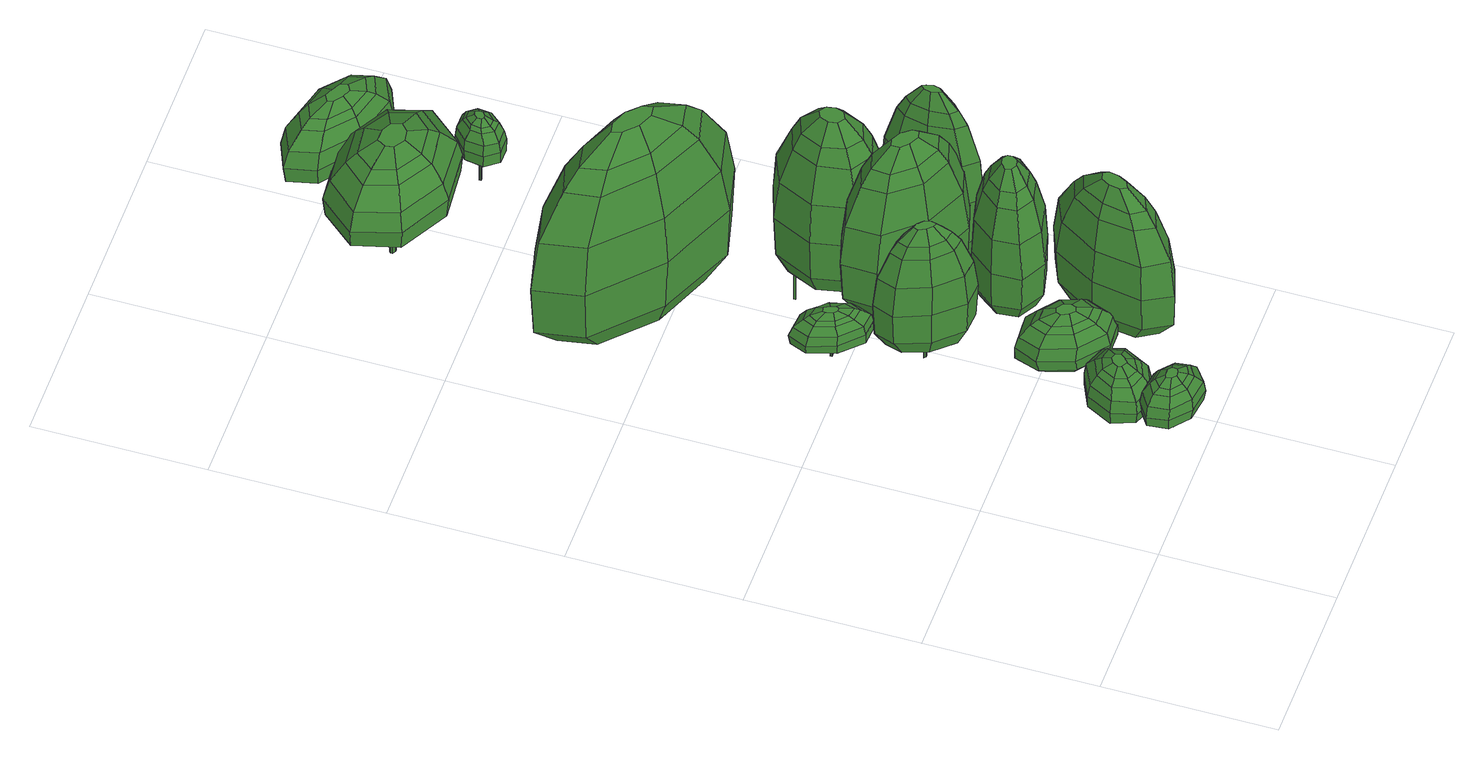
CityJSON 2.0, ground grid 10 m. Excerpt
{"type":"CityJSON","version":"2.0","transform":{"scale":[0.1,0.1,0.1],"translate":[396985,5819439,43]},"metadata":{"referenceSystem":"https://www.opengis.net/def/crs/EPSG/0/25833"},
"CityObjects":{
"tree1":{"type":"SolitaryVegetationObject","attributes":{"h_crown":2.95,"h_trunk":1.25,"X":396992.73,"Y":5819440.78,"Z":44.57,"height":4.19,"crownDiameter":3.56},"geometry":[{"type":"MultiSurface","lod":"2","boundaries":[[[0,1,2,3]],[[4,5,6,7]],[[8,9,10,11]],[[12,13,9,8]],[[14,15,16,17]],[[18,19,20,21]],[[22,23,24,25]],[[21,20,26,27]],[[28,29,18,30]],[[29,31,19,18]],[[3,2,32,5]],[[33,34,35,36]],[[27,26,22,37]],[[38,30,39,40]],[[41,42,1,0]],[[11,10,41,34]],[[43,11,34,33]],[[44,4,7,45]],[[46,47,4,44]],[[48,43,33,49]],[[19,50,48,20]],[[51,52,53,50]],[[54,25,55,15]],[[49,33,36,23]],[[36,35,47,46]],[[25,24,56,55]],[[40,39,57,42]],[[5,32,58,6]],[[13,59,38,9]],[[34,41,0,35]],[[35,0,3,47]],[[55,56,60,61]],[[53,8,11,43]],[[20,48,49,26]],[[47,3,5,4]],[[50,53,43,48]],[[10,40,42,41]],[[39,21,27,57]],[[37,22,25,54]],[[62,54,15,14]],[[56,44,45,60]],[[42,57,63,1]],[[57,27,37,63]],[[45,7,6,58,17,16,61,60],[64,65,66,67]],[[26,49,23,22]],[[63,37,54,62]],[[59,28,30,38]],[[1,63,62,2]],[[12,52,51,31,29,28,59,13]],[[9,38,40,10]],[[52,12,8,53]],[[32,14,17,58]],[[15,55,61,16]],[[23,36,46,24]],[[2,62,14,32]],[[31,51,50,19]],[[24,46,44,56]],[[30,18,21,39]],[[68,69,70,71]],[[67,68,71,64]],[[66,69,68,67]],[[65,70,69,66]],[[64,71,70,65]]]}]},
"tree2":{"type":"SolitaryVegetationObject","attributes":{"h_crown":3.57,"h_trunk":0.26,"X":396993.05,"Y":5819443.87,"Z":44.61,"height":3.83,"crownDiameter":4.12},"geometry":[{"type":"MultiSurface","lod":"2","boundaries":[[[72,73,74,75,76]],[[77,75,74,78]],[[79,76,75,77]],[[80,72,76,79]],[[81,73,72,80]],[[78,74,73,81]],[[82,83,84,85]],[[86,87,88,89]],[[90,86,89,91]],[[85,84,92,93]],[[94,95,86,90]],[[89,88,96,97]],[[91,89,97,98]],[[99,100,101,102]],[[103,99,102,83]],[[98,97,99,103]],[[104,105,106,107]],[[102,101,105,104]],[[83,102,104,84]],[[108,90,91,109]],[[110,82,85,111]],[[109,91,98,112]],[[84,104,107,92]],[[112,98,103,113]],[[114,115,116,117]],[[116,113,82,110]],[[118,94,90,108]],[[117,116,110,119]],[[119,110,111,120]],[[95,121,87,86]],[[111,85,93,122]],[[123,124,125,126]],[[127,119,120,128]],[[129,117,119,127]],[[128,120,130,131]],[[126,125,115,114]],[[121,95,94,118,132,133,134,135]],[[136,114,117,129]],[[120,111,122,130]],[[133,132,124,123]],[[96,137,138,100]],[[115,112,113,116]],[[132,118,108,124]],[[124,108,109,125]],[[88,139,137,96]],[[87,140,139,88]],[[125,109,112,115]],[[121,135,140,87]],[[100,138,141,101]],[[142,126,114,136]],[[143,123,126,142]],[[138,129,127,141]],[[113,103,83,82]],[[141,127,128,144]],[[137,136,129,138]],[[97,96,100,99]],[[105,144,145,106]],[[144,128,131,145]],[[101,141,144,105]],[[139,142,136,137]],[[135,134,143,140]],[[107,106,145,131,130,122,93,92],[79,77,78,81,80]],[[134,133,123,143]],[[140,143,142,139]]]}]},
"tree3":{"type":"SolitaryVegetationObject","attributes":{"h_crown":3.4,"h_trunk":1.04,"X":396994.97,"Y":5819447.45,"Z":44.78,"height":4.44,"crownDiameter":4.81},"geometry":[{"type":"MultiSurface","lod":"2","boundaries":[[[146,147,148,149]],[[150,151,152,153]],[[154,155,156,157]],[[158,159,160,161]],[[162,163,159,158]],[[164,165,163,162]],[[166,167,168,169]],[[170,171,172,173]],[[156,174,175,176]],[[168,177,178,179]],[[176,175,167,166]],[[180,157,181,182]],[[149,148,183,151]],[[160,184,147,146]],[[155,185,174,156]],[[186,161,187,188]],[[187,146,149,189]],[[182,181,190,184]],[[161,160,146,187]],[[165,191,180,163]],[[151,183,192,152]],[[189,149,151,150]],[[159,182,184,160]],[[193,162,158,194]],[[179,178,195,196]],[[197,186,188,177]],[[196,195,198,199]],[[188,187,189,200]],[[175,201,197,167]],[[202,193,194,201]],[[194,158,161,186]],[[201,194,186,197]],[[203,150,153,204]],[[200,189,150,203]],[[174,202,201,175]],[[205,206,193,202]],[[207,179,196,171]],[[178,200,203,195]],[[177,188,200,178]],[[195,203,204,198]],[[157,156,176,181]],[[181,176,166,190]],[[171,196,199,172]],[[184,190,208,147]],[[206,164,162,193]],[[169,168,179,207]],[[208,169,207,209]],[[167,197,177,168]],[[148,209,170,183]],[[209,207,171,170]],[[147,208,209,148]],[[183,170,173,192]],[[185,205,202,174]],[[190,166,169,208]],[[164,206,205,185,155,154,191,165]],[[163,180,182,159]],[[204,153,152,192,173,172,199,198],[210,211,212,213,214]],[[191,154,157,180]],[[210,215,216,211]],[[214,217,215,210]],[[213,218,217,214]],[[218,219,216,215,217]],[[212,219,218,213]],[[211,216,219,212]]]}]},
"tree4":{"type":"SolitaryVegetationObject","attributes":{"h_crown":2.69,"h_trunk":0.96,"X":396991.49,"Y":5819459.47,"Z":45.06,"height":3.65,"crownDiameter":3.64},"geometry":[{"type":"MultiSurface","lod":"2","boundaries":[[[220,221,222,223]],[[224,225,226,227]],[[228,229,230,231]],[[232,233,229,228]],[[234,235,236,237]],[[238,239,240,241]],[[242,243,244,245]],[[241,240,246,247]],[[248,249,238,250]],[[249,251,239,238]],[[223,222,252,225]],[[253,254,255,256]],[[247,246,242,257]],[[258,250,259,260]],[[261,262,221,220]],[[231,230,261,254]],[[263,231,254,253]],[[264,224,227,265]],[[266,267,224,264]],[[268,263,253,269]],[[239,270,268,240]],[[271,272,273,270]],[[274,245,275,235]],[[269,253,256,243]],[[256,255,267,266]],[[245,244,276,275]],[[260,259,277,262]],[[225,252,278,226]],[[233,279,258,229]],[[254,261,220,255]],[[255,220,223,267]],[[275,276,280,281]],[[273,228,231,263]],[[240,268,269,246]],[[267,223,225,224]],[[270,273,263,268]],[[230,260,262,261]],[[259,241,247,277]],[[257,242,245,274]],[[282,274,235,234]],[[276,264,265,280]],[[262,277,283,221]],[[277,247,257,283]],[[265,227,226,278,237,236,281,280],[284,285,286,287,288]],[[246,269,243,242]],[[283,257,274,282]],[[279,248,250,258]],[[221,283,282,222]],[[232,272,271,251,249,248,279,233]],[[229,258,260,230]],[[272,232,228,273]],[[252,234,237,278]],[[235,275,281,236]],[[243,256,266,244]],[[222,282,234,252]],[[251,271,270,239]],[[244,266,264,276]],[[250,238,241,259]],[[289,290,291,292,293]],[[287,289,293,288]],[[286,290,289,287]],[[285,291,290,286]],[[284,292,291,285]],[[288,293,292,284]]]}]},
"tree5":{"type":"SolitaryVegetationObject","attributes":{"h_crown":9.36,"h_trunk":0.98,"X":396993.12,"Y":5819454.75,"Z":44.92,"height":10.34,"crownDiameter":4.4},"geometry":[{"type":"MultiSurface","lod":"2","boundaries":[[[294,295,296,297,298]],[[299,297,296,300]],[[301,298,297,299]],[[302,294,298,301]],[[303,295,294,302]],[[300,296,295,303]],[[304,305,306,307]],[[308,309,310,311]],[[312,308,311,313]],[[307,306,314,315]],[[316,317,308,312]],[[311,310,318,319]],[[313,311,319,320]],[[321,322,323,324]],[[325,321,324,305]],[[320,319,321,325]],[[326,327,328,329]],[[324,323,327,326]],[[305,324,326,306]],[[330,312,313,331]],[[332,304,307,333]],[[331,313,320,334]],[[306,326,329,314]],[[334,320,325,335]],[[336,337,338,339]],[[338,335,304,332]],[[340,316,312,330]],[[339,338,332,341]],[[341,332,333,342]],[[317,343,309,308]],[[333,307,315,344]],[[345,346,347,348]],[[349,341,342,350]],[[351,339,341,349]],[[350,342,352,353]],[[348,347,337,336]],[[343,317,316,340,354,355,356,357]],[[358,336,339,351]],[[342,333,344,352]],[[355,354,346,345]],[[318,359,360,322]],[[337,334,335,338]],[[354,340,330,346]],[[346,330,331,347]],[[310,361,359,318]],[[309,362,361,310]],[[347,331,334,337]],[[343,357,362,309]],[[322,360,363,323]],[[364,348,336,358]],[[365,345,348,364]],[[360,351,349,363]],[[335,325,305,304]],[[363,349,350,366]],[[359,358,351,360]],[[319,318,322,321]],[[327,366,367,328]],[[366,350,353,367]],[[323,363,366,327]],[[361,364,358,359]],[[357,356,365,362]],[[329,328,367,353,352,344,315,314],[301,299,300,303,302]],[[356,355,345,365]],[[362,365,364,361]]]}]},
"tree6":{"type":"SolitaryVegetationObject","attributes":{"h_crown":11.03,"h_trunk":0.72,"X":396998.31,"Y":5819445.82,"Z":44.73,"height":11.75,"crownDiameter":6.05},"geometry":[{"type":"MultiSurface","lod":"2","boundaries":[[[368,369,370,371,372,373,374]],[[375,372,371,376]],[[377,373,372,375]],[[378,374,373,377]],[[376,371,370,379]],[[380,368,374,378]],[[381,369,368,380]],[[379,370,369,381]],[[382,383,384,385]],[[386,387,388,389]],[[390,386,389,391]],[[385,384,392,393]],[[394,395,386,390]],[[389,388,396,397]],[[391,389,397,398]],[[399,400,401,402]],[[403,399,402,383]],[[398,397,399,403]],[[404,405,406,407]],[[402,401,405,404]],[[383,402,404,384]],[[408,390,391,409]],[[410,382,385,411]],[[409,391,398,412]],[[384,404,407,392]],[[412,398,403,413]],[[414,415,416,417]],[[416,413,382,410]],[[418,394,390,408]],[[417,416,410,419]],[[419,410,411,420]],[[395,421,387,386]],[[411,385,393,422]],[[423,424,425,426]],[[427,419,420,428]],[[429,417,419,427]],[[428,420,430,431]],[[426,425,415,414]],[[421,395,394,418,432,433,434,435]],[[436,414,417,429]],[[420,411,422,430]],[[433,432,424,423]],[[396,437,438,400]],[[415,412,413,416]],[[432,418,408,424]],[[424,408,409,425]],[[388,439,437,396]],[[387,440,439,388]],[[425,409,412,415]],[[421,435,440,387]],[[400,438,441,401]],[[442,426,414,436]],[[443,423,426,442]],[[438,429,427,441]],[[413,403,383,382]],[[441,427,428,444]],[[437,436,429,438]],[[397,396,400,399]],[[405,444,445,406]],[[444,428,431,445]],[[401,441,444,405]],[[439,442,436,437]],[[435,434,443,440]],[[407,406,445,431,430,422,393,392],[378,377,375,376,379,381,380]],[[434,433,423,443]],[[440,443,442,439]]]}]},
"tree7":{"type":"SolitaryVegetationObject","attributes":{"h_crown":11.94,"h_trunk":1.72,"X":396995.78,"Y":5819456.74,"Z":45.05,"height":13.66,"crownDiameter":6.55},"geometry":[{"type":"MultiSurface","lod":"2","boundaries":[[[446,447,448,449,450,451,452]],[[453,451,450,454]],[[455,452,451,453]],[[454,450,449,456]],[[457,448,447,458]],[[459,446,452,455]],[[458,447,446,459]],[[456,449,448,457]],[[460,461,462,463]],[[464,465,466,467]],[[468,464,467,469]],[[463,462,470,471]],[[472,473,464,468]],[[467,466,474,475]],[[469,467,475,476]],[[477,478,479,480]],[[481,477,480,461]],[[476,475,477,481]],[[482,483,484,485]],[[480,479,483,482]],[[461,480,482,462]],[[486,468,469,487]],[[488,460,463,489]],[[487,469,476,490]],[[462,482,485,470]],[[490,476,481,491]],[[492,493,494,495]],[[494,491,460,488]],[[496,472,468,486]],[[495,494,488,497]],[[497,488,489,498]],[[473,499,465,464]],[[489,463,471,500]],[[501,502,503,504]],[[505,497,498,506]],[[507,495,497,505]],[[506,498,508,509]],[[504,503,493,492]],[[499,473,472,496,510,511,512,513]],[[514,492,495,507]],[[498,489,500,508]],[[511,510,502,501]],[[474,515,516,478]],[[493,490,491,494]],[[510,496,486,502]],[[502,486,487,503]],[[466,517,515,474]],[[465,518,517,466]],[[503,487,490,493]],[[499,513,518,465]],[[478,516,519,479]],[[520,504,492,514]],[[521,501,504,520]],[[516,507,505,519]],[[491,481,461,460]],[[519,505,506,522]],[[515,514,507,516]],[[475,474,478,477]],[[483,522,523,484]],[[522,506,509,523]],[[479,519,522,483]],[[517,520,514,515]],[[513,512,521,518]],[[485,484,523,509,508,500,471,470],[455,453,454,456,457,458,459]],[[512,511,501,521]],[[518,521,520,517]]]}]},
"tree8":{"type":"SolitaryVegetationObject","attributes":{"h_crown":11.72,"h_trunk":0.18,"X":396997.43,"Y":5819451.45,"Z":44.97,"height":11.9,"crownDiameter":4.74},"geometry":[{"type":"MultiSurface","lod":"2","boundaries":[[[524,525,526,527,528,529]],[[530,528,527,531]],[[532,529,528,530]],[[531,527,526,533]],[[534,525,524,535]],[[535,524,529,532]],[[533,526,525,534]],[[536,537,538,539]],[[540,541,542,543]],[[544,540,543,545]],[[539,538,546,547]],[[548,549,540,544]],[[543,542,550,551]],[[545,543,551,552]],[[553,554,555,556]],[[557,553,556,537]],[[552,551,553,557]],[[558,559,560,561]],[[556,555,559,558]],[[537,556,558,538]],[[562,544,545,563]],[[564,536,539,565]],[[563,545,552,566]],[[538,558,561,546]],[[566,552,557,567]],[[568,569,570,571]],[[570,567,536,564]],[[572,548,544,562]],[[571,570,564,573]],[[573,564,565,574]],[[549,575,541,540]],[[565,539,547,576]],[[577,578,579,580]],[[581,573,574,582]],[[583,571,573,581]],[[582,574,584,585]],[[580,579,569,568]],[[575,549,548,572,586,587,588,589]],[[590,568,571,583]],[[574,565,576,584]],[[587,586,578,577]],[[550,591,592,554]],[[569,566,567,570]],[[586,572,562,578]],[[578,562,563,579]],[[542,593,591,550]],[[541,594,593,542]],[[579,563,566,569]],[[575,589,594,541]],[[554,592,595,555]],[[596,580,568,590]],[[597,577,580,596]],[[592,583,581,595]],[[567,557,537,536]],[[595,581,582,598]],[[591,590,583,592]],[[551,550,554,553]],[[559,598,599,560]],[[598,582,585,599]],[[555,595,598,559]],[[593,596,590,591]],[[589,588,597,594]],[[561,560,599,585,584,576,547,546],[530,531,533,534,535,532]],[[588,587,577,597]],[[594,597,596,593]]]}]},
"tree9":{"type":"SolitaryVegetationObject","attributes":{"h_crown":14.63,"h_trunk":1.68,"X":396991.74,"Y":5819470.71,"Z":43.35,"height":16.31,"crownDiameter":10.01},"geometry":[{"type":"MultiSurface","lod":"2","boundaries":[[[600,601,602,603,604,605,606,607]],[[608,605,604,609]],[[610,606,605,608]],[[611,607,606,610]],[[609,604,603,612]],[[613,602,601,614]],[[615,600,607,611]],[[614,601,600,615]],[[612,603,602,613]],[[616,617,618,619]],[[620,621,622,623]],[[624,620,623,625]],[[619,618,626,627]],[[628,629,620,624]],[[623,622,630,631]],[[625,623,631,632]],[[633,634,635,636]],[[637,633,636,617]],[[632,631,633,637]],[[638,639,640,641]],[[636,635,639,638]],[[617,636,638,618]],[[642,624,625,643]],[[644,616,619,645]],[[643,625,632,646]],[[618,638,641,626]],[[646,632,637,647]],[[648,649,650,651]],[[650,647,616,644]],[[652,628,624,642]],[[651,650,644,653]],[[653,644,645,654]],[[629,655,621,620]],[[645,619,627,656]],[[657,658,659,660]],[[661,653,654,662]],[[663,651,653,661]],[[662,654,664,665]],[[660,659,649,648]],[[655,629,628,652,666,667,668,669]],[[670,648,651,663]],[[654,645,656,664]],[[667,666,658,657]],[[630,671,672,634]],[[649,646,647,650]],[[666,652,642,658]],[[658,642,643,659]],[[622,673,671,630]],[[621,674,673,622]],[[659,643,646,649]],[[655,669,674,621]],[[634,672,675,635]],[[676,660,648,670]],[[677,657,660,676]],[[672,663,661,675]],[[647,637,617,616]],[[675,661,662,678]],[[671,670,663,672]],[[631,630,634,633]],[[639,678,679,640]],[[678,662,665,679]],[[635,675,678,639]],[[673,676,670,671]],[[669,668,677,674]],[[641,640,679,665,664,656,627,626],[611,610,608,609,612,613,614,615]],[[668,667,657,677]],[[674,677,676,673]]]}]},
"tree10":{"type":"SolitaryVegetationObject","attributes":{"h_crown":1.69,"h_trunk":6.34,"X":396996.37,"Y":5819463.16,"Z":43.14,"height":8.03,"crownDiameter":0.92},"geometry":[{"type":"MultiSurface","lod":"2","boundaries":[[[680,681,682,683]],[[684,685,686,687]],[[688,689,690,691]],[[692,693,694,695]],[[696,697,698,699]],[[682,700,701,702]],[[699,698,703,704]],[[704,703,705,706]],[[707,708,709,710]],[[711,688,691,712]],[[713,699,704,714]],[[703,715,716,705]],[[717,718,719,720]],[[721,722,723,724]],[[705,716,689,688]],[[720,719,725]],[[726,683,727,715]],[[702,701,708,707]],[[681,728,700,682]],[[706,705,688,711]],[[691,690,729,693]],[[715,727,730,716]],[[712,691,693,692]],[[693,729,687,694]],[[722,706,711,723]],[[697,680,726,698]],[[709,724,718,717]],[[698,726,715,703]],[[700,731,732,701]],[[689,733,734,690]],[[723,711,712,735]],[[732,714,722,721]],[[724,723,735,718]],[[730,707,710,733]],[[718,735,736,719]],[[727,702,707,730]],[[714,704,706,722]],[[716,730,733,689]],[[685,720,725,686]],[[737,696,699,713]],[[736,692,695,738]],[[731,713,714,732]],[[710,709,717,739]],[[683,682,702,727]],[[701,732,721,708]],[[719,736,738,725]],[[690,734,684,729]],[[735,712,692,736]],[[739,717,720,685]],[[708,721,724,709]],[[734,739,685,684]],[[729,684,687]],[[740,737,713,731]],[[728,740,731,700]],[[733,710,739,734]],[[696,737,740,728,681,680,697]],[[680,683,726]],[[738,695,694,687,686,725]],[[741,742,743,686]]]}]},
"tree11":{"type":"SolitaryVegetationObject","attributes":{"h_crown":14.09,"h_trunk":0.26,"X":396999.05,"Y":5819456.29,"Z":45.05,"height":14.35,"crownDiameter":4.03},"geometry":[{"type":"MultiSurface","lod":"2","boundaries":[[[744,745,746,747,748,749]],[[750,748,747,751]],[[752,749,748,750]],[[751,747,746,753]],[[753,746,745,754]],[[755,744,749,752]],[[754,745,744,755]],[[756,757,758,759]],[[760,761,762,763]],[[764,760,763,765]],[[759,758,766,767]],[[768,769,760,764]],[[763,762,770,771]],[[765,763,771,772]],[[773,774,775,776]],[[777,773,776,757]],[[772,771,773,777]],[[778,779,780,781]],[[776,775,779,778]],[[757,776,778,758]],[[782,764,765,783]],[[784,756,759,785]],[[783,765,772,786]],[[758,778,781,766]],[[786,772,777,787]],[[788,789,790,791]],[[790,787,756,784]],[[792,768,764,782]],[[791,790,784,793]],[[793,784,785,794]],[[769,795,761,760]],[[785,759,767,796]],[[797,798,799,800]],[[801,793,794,802]],[[803,791,793,801]],[[802,794,804,805]],[[800,799,789,788]],[[795,769,768,792,806,807,808,809]],[[810,788,791,803]],[[794,785,796,804]],[[807,806,798,797]],[[770,811,812,774]],[[789,786,787,790]],[[806,792,782,798]],[[798,782,783,799]],[[762,813,811,770]],[[761,814,813,762]],[[799,783,786,789]],[[795,809,814,761]],[[774,812,815,775]],[[816,800,788,810]],[[817,797,800,816]],[[812,803,801,815]],[[787,777,757,756]],[[815,801,802,818]],[[811,810,803,812]],[[771,770,774,773]],[[779,818,819,780]],[[818,802,805,819]],[[775,815,818,779]],[[813,816,810,811]],[[809,808,817,814]],[[781,780,819,805,804,796,767,766],[752,750,751,753,754,755]],[[808,807,797,817]],[[814,817,816,813]]]}]},
"tree12":{"type":"SolitaryVegetationObject","attributes":{"h_crown":13.15,"h_trunk":0.6,"X":396997.65,"Y":5819461.45,"Z":43.24,"height":13.75,"crownDiameter":6.28},"geometry":[{"type":"MultiSurface","lod":"2","boundaries":[[[820,821,822,823,824,825,826,827]],[[828,825,824,829]],[[830,826,825,828]],[[831,827,826,830]],[[829,824,823,832]],[[833,822,821,834]],[[835,820,827,831]],[[834,821,820,835]],[[832,823,822,833]],[[836,837,838,839]],[[840,841,842,843]],[[844,840,843,845]],[[839,838,846,847]],[[848,849,840,844]],[[843,842,850,851]],[[845,843,851,852]],[[853,854,855,856]],[[857,853,856,837]],[[852,851,853,857]],[[858,859,860,861]],[[856,855,859,858]],[[837,856,858,838]],[[862,844,845,863]],[[864,836,839,865]],[[863,845,852,866]],[[838,858,861,846]],[[866,852,857,867]],[[868,869,870,871]],[[870,867,836,864]],[[872,848,844,862]],[[871,870,864,873]],[[873,864,865,874]],[[849,875,841,840]],[[865,839,847,876]],[[877,878,879,880]],[[881,873,874,882]],[[883,871,873,881]],[[882,874,884,885]],[[880,879,869,868]],[[875,849,848,872,886,887,888,889]],[[890,868,871,883]],[[874,865,876,884]],[[887,886,878,877]],[[850,891,892,854]],[[869,866,867,870]],[[886,872,862,878]],[[878,862,863,879]],[[842,893,891,850]],[[841,894,893,842]],[[879,863,866,869]],[[875,889,894,841]],[[854,892,895,855]],[[896,880,868,890]],[[897,877,880,896]],[[892,883,881,895]],[[867,857,837,836]],[[895,881,882,898]],[[891,890,883,892]],[[851,850,854,853]],[[859,898,899,860]],[[898,882,885,899]],[[855,895,898,859]],[[893,896,890,891]],[[889,888,897,894]],[[861,860,899,885,884,876,847,846],[831,830,828,829,832,833,834,835]],[[888,887,877,897]],[[894,897,896,893]]]}]},
"tree13":{"type":"SolitaryVegetationObject","attributes":{"h_crown":5.68,"h_trunk":3.56,"X":396992.69,"Y":5819484.43,"Z":43.47,"height":9.24,"crownDiameter":7.98},"geometry":[{"type":"MultiSurface","lod":"2","boundaries":[[[900,901,902,903]],[[901,904,905,902]],[[906,907,908,909]],[[910,911,906,912]],[[913,914,904,901]],[[915,916,917,918]],[[919,918,910,920]],[[916,921,922,917]],[[923,924,916,915]],[[925,913,901,900]],[[914,909,926,904]],[[927,919,920,928]],[[929,930,931,932]],[[908,933,929,934]],[[935,936,937,938]],[[936,939,940,937]],[[938,937,941,942]],[[943,944,939,936]],[[945,946,947,948]],[[911,949,907,906]],[[949,938,942,907]],[[950,951,943,952]],[[907,942,933,908]],[[933,953,930,929]],[[912,906,909,914]],[[904,926,954,905]],[[944,948,927,939]],[[955,945,948,944]],[[942,941,953,933]],[[934,929,932,956]],[[922,935,938,949]],[[957,900,903,958]],[[948,947,919,927]],[[959,950,952,921]],[[960,912,914,913]],[[921,952,935,922]],[[928,920,960,961]],[[940,928,961,962]],[[941,962,963,953]],[[953,963,957,930]],[[930,957,958,931]],[[961,960,913,925]],[[937,940,962,941]],[[946,923,915,947]],[[924,959,921,916]],[[951,955,944,943]],[[963,925,900,957]],[[954,956,932,931,958,903,902,905],[964,965,966,967,968,969,970,971]],[[952,943,936,935]],[[959,924,923,946,945,955,951,950]],[[962,961,925,963]],[[920,910,912,960]],[[971,972,973,964]],[[970,974,972,971]],[[967,975,976,968]],[[966,977,975,967]],[[972,974,978,976,975,977,979,973]],[[964,973,979,965]],[[969,978,974,970]],[[965,979,977,966]],[[968,976,978,969]],[[939,927,928,940]],[[917,922,949,911]],[[909,908,934,926]],[[947,915,918,919]],[[918,917,911,910]],[[926,934,956,954]]]}]},
"tree14":{"type":"SolitaryVegetationObject","attributes":{"h_crown":4.93,"h_trunk":4.4,"X":396994.54,"Y":5819488.16,"Z":43.47,"height":9.33,"crownDiameter":6.05},"geometry":[{"type":"MultiSurface","lod":"2","boundaries":[[[980,981,982,983]],[[984,985,986,987]],[[987,986,988,989]],[[983,982,985,984]],[[990,991,981,980]],[[992,993,991,990]],[[989,988,993,992]],[[991,993,988,986,985,982,981]],[[994,995,996,997]],[[998,999,1000,1001]],[[1002,1003,1004,1005]],[[1006,1007,1008,1009]],[[1009,1008,1010,1011]],[[1012,1013,1002,1014]],[[1015,1006,1009,995]],[[995,1009,1011,996]],[[1016,1017,1018,1019]],[[1020,1021,1022,1023]],[[1023,1022,1024,1025]],[[1026,1005,1027,1028]],[[1014,1002,1005,1026]],[[1029,1030,1031,1032]],[[1011,1010,1013,1012]],[[1004,1033,1034,1035]],[[1013,1036,1003,1002]],[[996,1011,1012,1037]],[[1010,1038,1036,1013]],[[1039,998,1001,1038]],[[1005,1004,1035,1027]],[[1040,1029,1032,1041]],[[1008,1039,1038,1010]],[[1042,997,1043,1044]],[[1045,1016,1019,1007]],[[1046,1047,1048,1049]],[[1036,1050,1051,1003]],[[1007,1019,1039,1008]],[[1003,1051,1033,1004]],[[1052,994,997,1042]],[[1038,1001,1050,1036]],[[1043,1037,1021,1020]],[[1032,1031,994,1052]],[[1018,1041,999,998]],[[1050,1053,1054,1051]],[[1000,1042,1044,1053]],[[1028,1027,1035,1034,1049,1048,1025,1024],[980,983,984,987,989,992,990]],[[1045,1055,1056,1030,1029,1040,1017,1016]],[[1054,1057,1047,1046]],[[1030,1056,1015,1031]],[[1033,1046,1049,1034]],[[1019,1018,998,1039]],[[1017,1040,1041,1018]],[[1047,1023,1025,1048]],[[1001,1000,1053,1050]],[[1055,1045,1007,1006]],[[1044,1043,1020,1057]],[[999,1052,1042,1000]],[[1053,1044,1057,1054]],[[997,996,1037,1043]],[[1051,1054,1046,1033]],[[1057,1020,1023,1047]],[[1037,1012,1014,1021]],[[1021,1014,1026,1022]],[[1031,1015,995,994]],[[1041,1032,1052,999]],[[1056,1055,1006,1015]],[[1022,1026,1028,1024]]]}]},
"tree15":{"type":"SolitaryVegetationObject","attributes":{"h_crown":2.92,"h_trunk":2.2,"X":396998.86,"Y":5819481.57,"Z":43.68,"height":5.12,"crownDiameter":2.79},"geometry":[{"type":"MultiSurface","lod":"2","boundaries":[[[1058,1059,1060,1061]],[[1059,1062,1063,1060]],[[1064,1065,1066,1067]],[[1068,1069,1064,1070]],[[1071,1072,1062,1059]],[[1073,1074,1075,1076]],[[1077,1076,1068,1078]],[[1074,1079,1080,1075]],[[1081,1082,1074,1073]],[[1083,1071,1059,1058]],[[1072,1067,1084,1062]],[[1085,1077,1078,1086]],[[1087,1088,1089,1090]],[[1066,1091,1087,1092]],[[1093,1094,1095,1096]],[[1094,1097,1098,1095]],[[1096,1095,1099,1100]],[[1101,1102,1097,1094]],[[1103,1104,1105,1106]],[[1069,1107,1065,1064]],[[1107,1096,1100,1065]],[[1108,1109,1101,1110]],[[1065,1100,1091,1066]],[[1091,1111,1088,1087]],[[1070,1064,1067,1072]],[[1062,1084,1112,1063]],[[1102,1106,1085,1097]],[[1113,1103,1106,1102]],[[1100,1099,1111,1091]],[[1092,1087,1090,1114]],[[1080,1093,1096,1107]],[[1115,1058,1061,1116]],[[1106,1105,1077,1085]],[[1117,1108,1110,1079]],[[1118,1070,1072,1071]],[[1079,1110,1093,1080]],[[1086,1078,1118,1119]],[[1098,1086,1119,1120]],[[1099,1120,1121,1111]],[[1111,1121,1115,1088]],[[1088,1115,1116,1089]],[[1119,1118,1071,1083]],[[1095,1098,1120,1099]],[[1104,1081,1073,1105]],[[1082,1117,1079,1074]],[[1109,1113,1102,1101]],[[1121,1083,1058,1115]],[[1112,1114,1090,1089,1116,1061,1060,1063],[1122,1123,1124,1125]],[[1110,1101,1094,1093]],[[1117,1082,1081,1104,1103,1113,1109,1108]],[[1120,1119,1083,1121]],[[1078,1068,1070,1118]],[[1125,1126,1127,1122]],[[1123,1128,1129,1124]],[[1126,1129,1128,1127]],[[1124,1129,1126,1125]],[[1122,1127,1128,1123]],[[1097,1085,1086,1098]],[[1075,1080,1107,1069]],[[1067,1066,1092,1084]],[[1105,1073,1076,1077]],[[1076,1075,1069,1068]],[[1084,1092,1114,1112]]]}]}
},
"vertices":[
[60,14,40],[58,26,40],[59,26,33],[60,14,33],[73,8,30],[64,15,30],[73,17,28],[76,15,28],[74,11,55],[68,16,55],[65,15,53],[73,8,53],[76,15,58],[74,17,58],[71,29,30],[82,28,30],[79,21,28],[75,21,28],[80,25,55],[86,20,55],[89,20,53],[81,27,53],[95,21,40],[96,9,40],[96,10,33],[94,21,33],[93,21,47],[83,30,47],[75,21,58],[79,21,58],[73,26,55],[81,19,58],[63,24,30],[86,3,47],[72,5,47],[71,4,40],[86,2,40],[83,31,40],[68,22,55],[71,28,53],[64,24,53],[61,14,47],[60,26,47],[83,7,53],[84,6,30],[79,14,28],[86,3,33],[71,5,33],[90,12,53],[95,10,47],[87,13,55],[81,16,58],[79,15,58],[82,10,55],[83,31,33],[90,21,30],[91,12,30],[69,32,47],[73,20,28],[73,20,58],[82,16,28],[81,19,28],[69,33,33],[68,33,40],[77,18,28],[77,17,28],[78,17,28],[78,18,28],[78,18,16],[78,17,16],[77,17,16],[77,18,16],
[81,48,16],[80,48,16],[80,49,16],[81,50,16],[81,49,16],[81,50,20],[80,49,20],[81,49,20],[81,48,20],[80,48,20],[78,29,26],[65,34,26],[68,37,22],[79,33,22],[70,48,51],[74,56,51],[72,58,48],[66,48,48],[72,41,51],[69,38,48],[77,45,20],[80,44,20],[77,46,54],[76,48,54],[69,61,42],[62,47,42],[65,34,42],[60,47,34],[68,62,34],[68,62,26],[60,47,26],[64,33,34],[65,48,22],[71,59,22],[78,52,20],[76,48,20],[79,38,51],[79,35,48],[93,36,26],[90,39,22],[78,30,42],[78,28,34],[99,50,42],[92,36,42],[93,35,34],[101,50,34],[80,44,54],[101,50,26],[96,50,22],[78,51,54],[83,46,20],[91,49,51],[87,42,51],[89,39,48],[95,50,48],[96,64,26],[93,60,22],[97,64,34],[85,49,20],[84,52,20],[83,46,54],[85,49,54],[84,52,54],[81,53,54],[96,63,42],[83,68,42],[83,69,34],[82,63,48],[82,59,51],[83,69,26],[92,59,48],[89,57,51],[82,64,22],[81,53,20],
[77,94,41],[83,108,41],[83,108,33],[78,93,33],[88,76,28],[83,91,28],[94,87,27],[96,82,27],[99,90,62],[103,87,62],[108,90,59],[99,97,59],[89,77,56],[84,91,56],[79,93,49],[86,74,49],[92,79,59],[88,89,59],[97,82,62],[95,86,62],[114,95,49],[121,76,49],[123,75,41],[115,95,41],[99,103,28],[111,93,28],[103,87,27],[99,90,27],[112,80,59],[115,78,56],[110,92,56],[117,61,41],[116,61,33],[122,76,33],[91,97,59],[99,101,56],[88,101,56],[87,102,28],[84,106,49],[104,83,62],[101,62,49],[84,74,41],[101,60,41],[85,74,33],[99,107,49],[96,89,62],[96,90,27],[100,72,59],[100,68,56],[112,67,28],[117,78,28],[115,63,49],[104,79,27],[105,82,27],[101,61,33],[111,68,56],[108,72,59],[101,66,28],[100,79,27],[103,80,62],[100,79,62],[115,95,33],[99,109,41],[99,108,33],[99,85,27],[99,84,27],[100,84,27],[101,84,27],[100,85,27],[99,85,18],[99,84,18],[100,85,18],[101,84,18],[100,84,18],
[48,214,42],[53,225,42],[53,224,36],[49,214,36],[57,200,33],[53,212,33],[61,207,32],[62,203,32],[59,201,55],[56,210,55],[54,211,53],[57,200,53],[63,203,57],[62,207,57],[64,219,33],[73,210,33],[67,206,32],[65,209,32],[71,208,55],[73,200,55],[76,198,53],[72,209,53],[81,195,42],[77,185,42],[77,185,36],[81,196,36],[80,196,48],[75,211,48],[65,209,57],[67,206,57],[65,214,55],[68,203,57],[56,219,33],[66,187,48],[55,198,48],[54,198,42],[66,186,42],[76,212,42],[59,215,55],[64,218,53],[57,218,53],[50,213,48],[54,223,48],[65,192,53],[65,191,33],[65,200,32],[66,186,36],[54,198,36],[73,191,53],[76,186,48],[71,194,55],[67,201,57],[65,201,57],[65,195,55],[76,211,36],[77,198,33],[74,190,33],[64,222,48],[62,209,32],[62,209,57],[68,200,32],[69,203,32],[64,223,36],[64,224,42],[64,205,32],[64,204,32],[65,204,32],[66,204,32],[65,205,32],[66,204,21],[65,204,21],[64,204,21],[64,205,21],[65,205,21],
[82,158,19],[82,157,19],[81,157,19],[80,158,19],[81,158,19],[80,158,30],[81,157,30],[81,158,30],[82,158,30],[82,157,30],[100,146,45],[96,134,45],[93,139,34],[96,149,34],[82,146,114],[75,153,114],[73,152,106],[83,142,106],[89,145,114],[92,141,106],[85,152,30],[86,155,30],[84,152,123],[82,153,123],[70,150,88],[83,136,88],[95,135,88],[83,134,67],[69,150,67],[69,150,45],[83,135,45],[97,133,67],[83,140,34],[72,152,34],[78,156,30],[82,152,30],[91,151,114],[95,149,106],[94,165,45],[91,163,34],[99,147,88],[101,146,67],[79,179,88],[93,165,88],[94,165,67],[79,181,67],[85,155,123],[79,180,45],[80,175,34],[79,156,123],[84,159,30],[80,169,114],[88,162,114],[90,163,106],[80,173,106],[66,181,45],[70,176,34],[66,182,67],[81,163,30],[78,163,30],[84,159,123],[81,162,123],[78,163,123],[77,160,123],[67,180,88],[63,168,88],[61,169,67],[68,166,106],[71,164,114],[62,169,45],[71,174,106],[73,170,114],[67,166,34],[77,160,30],
[134,68,17],[133,67,17],[132,67,17],[132,68,17],[133,69,17],[134,70,17],[134,69,17],[133,69,29],[132,68,29],[134,70,29],[134,69,29],[132,67,29],[134,68,29],[133,67,29],[136,37,47],[120,31,47],[123,40,34],[136,45,34],[121,56,125],[124,72,125],[120,73,116],[118,53,116],[126,48,125],[124,42,116],[130,59,29],[134,61,29],[130,60,135],[128,64,135],[116,74,95],[112,47,95],[121,33,95],[110,46,71],[115,75,71],[115,75,47],[111,46,47],[119,30,71],[116,51,34],[119,73,34],[129,70,29],[128,63,29],[135,52,125],[135,46,116],[151,62,47],[147,63,34],[136,39,95],[137,36,71],[154,89,95],[150,62,95],[152,62,71],[156,91,71],[134,62,135],[155,90,47],[150,85,34],[129,70,135],[137,67,29],[145,80,125],[143,65,125],[146,64,116],[149,84,116],[146,106,47],[143,97,34],[147,107,71],[138,73,29],[136,77,29],[137,67,135],[138,73,135],[136,76,135],[132,75,135],[146,104,95],[130,97,95],[130,100,71],[131,90,116],[131,85,125],[130,99,47],[142,94,116],[140,88,125],[131,92,34],[132,76,29],
[108,178,20],[109,177,20],[109,176,20],[108,176,20],[107,177,20],[106,178,20],[107,179,20],[106,178,34],[107,177,34],[107,179,34],[108,176,34],[109,176,34],[109,177,34],[108,178,34],[140,173,55],[140,153,55],[132,159,40],[133,174,40],[115,161,146],[100,168,146],[98,164,136],[117,156,136],[125,164,146],[130,160,136],[115,172,34],[116,176,34],[115,172,157],[111,171,157],[95,160,111],[120,149,111],[138,154,111],[121,146,83],[93,158,83],[94,159,55],[121,147,55],[141,152,83],[118,154,40],[97,163,40],[104,173,34],[111,170,34],[125,175,146],[131,174,136],[122,196,55],[118,191,40],[139,173,111],[141,173,83],[96,206,111],[121,195,111],[122,196,83],[95,209,83],[115,176,157],[95,208,55],[98,201,40],[105,174,157],[111,182,34],[101,194,146],[115,187,146],[118,190,136],[99,199,136],[76,202,55],[83,196,40],[75,203,83],[105,185,34],[100,183,34],[111,181,157],[105,184,157],[101,183,157],[101,178,157],[77,201,111],[77,181,111],[74,182,83],[85,180,136],[90,180,146],[75,182,55],[85,195,136],[91,191,146],[83,181,40],[100,178,34],
[124,124,20],[123,124,20],[123,125,20],[124,125,20],[125,125,20],[125,124,20],[125,125,32],[124,125,32],[125,124,32],[123,125,32],[123,124,32],[124,124,32],[117,103,49],[103,111,49],[108,114,37],[119,108,37],[112,126,129],[118,134,129],[117,137,120],[108,126,120],[113,117,129],[109,115,120],[119,121,32],[123,119,32],[120,122,139],[119,125,139],[114,141,99],[103,127,99],[104,112,99],[101,127,74],[113,142,74],[113,142,49],[101,127,49],[102,110,74],[107,126,37],[116,138,37],[122,129,32],[119,125,32],[120,113,129],[119,109,120],[135,107,49],[133,111,37],[117,104,99],[117,102,74],[146,122,99],[135,108,99],[136,107,74],[148,122,74],[123,120,139],[147,122,49],[142,123,37],[122,128,139],[127,120,32],[137,123,129],[130,115,129],[132,112,120],[140,123,120],[146,138,49],[141,135,37],[146,139,74],[130,124,32],[129,128,32],[127,121,139],[129,124,139],[129,127,139],[126,129,139],[145,137,99],[131,145,99],[132,147,74],[129,140,120],[128,136,129],[132,146,49],[139,134,120],[136,132,129],[130,141,37],[126,130,32],
[68,318,4],[70,317,4],[70,316,4],[69,315,4],[67,316,4],[65,317,4],[65,319,4],[66,319,4],[65,317,20],[67,316,20],[65,319,20],[66,319,20],[69,315,20],[70,316,20],[70,317,20],[68,318,20],[119,308,44],[124,280,44],[111,289,27],[107,310,27],[83,294,153],[59,304,153],[56,300,141],[87,286,141],[98,297,153],[107,291,141],[81,308,20],[80,315,20],[79,309,167],[73,308,167],[52,294,112],[94,276,112],[121,282,112],[97,272,79],[51,292,79],[51,293,44],[96,273,44],[126,279,79],[89,284,27],[55,298,27],[64,311,20],[74,307,20],[95,312,153],[104,311,141],[84,342,44],[80,336,27],[116,309,112],[120,308,79],[40,358,112],[83,340,112],[84,342,79],[38,362,79],[78,315,167],[39,361,44],[46,350,27],[64,312,167],[71,323,20],[52,340,153],[76,330,153],[79,334,141],[47,348,141],[11,354,44],[24,345,27],[9,355,79],[61,328,20],[54,326,20],[71,322,167],[61,326,167],[55,325,167],[57,319,167],[14,352,112],[19,326,112],[14,326,79],[31,323,141],[40,322,153],[16,326,44],[28,343,141],[37,337,153],[28,324,27],[55,319,20],
[114,243,82],[114,242,82],[115,242,80],[115,244,80],[115,245,66],[115,241,66],[114,242,65],[114,243,65],[113,247,72],[114,249,72],[114,248,68],[113,246,68],[112,242,66],[113,245,66],[113,243,65],[113,242,65],[113,242,82],[113,243,82],[113,244,80],[113,242,80],[114,239,80],[114,238,79],[115,241,79],[113,245,79],[112,242,79],[113,246,76],[112,242,76],[116,241,76],[115,237,76],[115,237,72],[116,241,72],[112,242,72],[112,242,68],[113,239,80],[112,238,79],[114,246,79],[114,248,76],[115,237,68],[113,235,68],[113,236,66],[115,238,66],[113,235,76],[112,237,76],[112,237,72],[113,235,72],[114,240,65],[114,245,80],[115,245,79],[114,241,82],[114,247,66],[115,246,76],[113,238,80],[113,237,79],[116,246,72],[116,246,68],[112,237,68],[112,238,66],[113,241,82],[113,240,65],[116,241,68],[114,240,82],[114,241,65],[114,241,1],[114,242,1],
[141,173,20],[141,172,20],[140,172,20],[140,173,20],[140,174,20],[141,174,20],[140,174,35],[140,173,35],[141,174,35],[140,172,35],[141,172,35],[141,173,35],[148,153,56],[140,145,56],[140,151,41],[146,158,41],[136,162,152],[135,173,152],[133,173,142],[135,159,142],[140,158,152],[140,153,142],[140,166,35],[142,168,35],[140,167,164],[139,169,164],[130,173,116],[133,154,116],[140,146,116],[132,153,87],[129,173,87],[130,173,56],[132,153,56],[140,144,87],[134,158,41],[132,173,41],[138,173,35],[139,168,35],[144,162,152],[145,159,142],[151,173,56],[149,173,41],[147,154,116],[148,152,87],[148,191,116],[151,173,116],[152,173,87],[149,193,87],[142,169,164],[149,193,56],[147,188,41],[138,173,164],[143,173,35],[145,183,152],[146,173,152],[148,173,142],[146,187,142],[141,201,56],[141,194,41],[141,202,87],[142,178,35],[141,180,35],[143,173,164],[142,177,164],[141,179,164],[139,177,164],[141,200,116],[134,192,116],[133,194,87],[136,187,142],[137,184,152],[133,193,56],[141,193,142],[141,188,152],[135,188,41],[139,178,35],
[128,224,2],[127,223,2],[126,223,2],[126,224,2],[125,225,2],[126,226,2],[127,226,2],[127,225,2],[126,226,16],[125,225,16],[127,226,16],[127,225,16],[126,224,16],[126,223,16],[127,223,16],[128,224,16],[142,198,37],[122,191,37],[123,199,22],[139,204,22],[115,213,129],[112,226,129],[108,227,118],[111,209,118],[124,206,129],[124,201,118],[126,216,16],[130,218,16],[126,217,140],[122,220,140],[101,228,94],[106,204,94],[123,192,94],[104,202,66],[99,228,66],[100,228,37],[105,203,37],[122,190,66],[110,208,22],[106,227,22],[120,225,16],[121,219,16],[135,210,129],[138,206,118],[153,221,37],[147,222,22],[142,200,94],[143,197,66],[147,245,94],[152,221,94],[154,221,66],[149,247,66],[130,219,140],[148,246,37],[143,241,22],[121,225,140],[133,224,16],[138,236,129],[141,223,129],[145,222,118],[142,240,118],[131,258,37],[130,250,22],[131,259,66],[132,230,16],[127,233,16],[132,224,140],[131,229,140],[127,232,140],[123,230,140],[130,257,94],[111,249,94],[110,252,66],[115,243,118],[118,239,129],[111,251,37],[129,248,118],[129,243,129],[114,245,22],[123,231,16],
[72,430,44],[50,442,44],[68,450,42],[75,447,42],[44,461,44],[67,457,42],[50,485,64],[84,488,64],[84,487,51],[51,484,51],[36,463,76],[53,482,76],[32,464,64],[41,438,51],[34,464,51],[54,459,92],[63,470,92],[59,475,87],[46,461,87],[52,443,87],[43,439,76],[81,472,92],[82,477,87],[68,456,97],[71,461,97],[70,422,51],[57,477,44],[72,431,87],[70,424,76],[104,467,44],[110,447,44],[87,452,42],[85,458,42],[112,471,51],[82,479,44],[102,466,87],[107,448,87],[118,446,76],[110,470,76],[95,434,87],[101,426,76],[121,445,64],[113,471,64],[100,449,92],[91,439,92],[75,447,97],[69,451,97],[58,446,92],[73,437,92],[83,485,76],[84,458,97],[86,452,97],[96,463,92],[120,445,51],[71,461,42],[82,448,97],[79,462,42],[96,432,44],[83,447,42],[78,461,97],[40,437,64],[70,421,64],[103,424,64],[103,425,51],[78,453,42],[79,454,42],[78,455,42],[77,456,42],[76,456,42],[75,455,42],[75,454,42],[77,453,42],[77,453,5],[78,453,5],[75,454,5],[77,456,5],[76,456,5],[78,455,5],[75,455,5],[79,454,5],
[95,493,51],[95,493,5],[94,492,5],[94,492,51],[95,491,51],[95,491,5],[96,491,5],[96,491,51],[97,491,5],[97,491,51],[96,492,51],[96,492,5],[97,492,51],[97,492,5],[117,491,90],[120,479,90],[128,475,81],[125,491,81],[71,504,90],[82,509,90],[78,515,81],[62,508,81],[87,474,59],[64,492,59],[72,492,54],[89,478,54],[105,478,94],[91,482,94],[89,479,90],[108,474,90],[87,475,81],[113,468,81],[114,466,70],[86,474,70],[114,467,59],[114,482,94],[89,492,98],[88,495,98],[77,501,94],[79,492,94],[126,491,59],[130,474,59],[122,478,54],[119,491,54],[104,487,51],[103,492,51],[109,473,54],[93,487,51],[100,486,51],[97,495,98],[102,492,98],[112,491,94],[100,501,94],[69,505,54],[87,496,51],[88,492,51],[63,492,70],[131,473,70],[66,492,81],[74,492,90],[92,497,98],[86,505,94],[104,508,81],[127,491,70],[105,509,70],[94,488,98],[81,511,54],[102,505,54],[98,496,51],[91,498,51],[59,510,70],[60,509,59],[102,504,90],[76,517,70],[77,516,59],[99,486,98],[103,488,98],[104,509,59],
[147,422,29],[141,416,29],[139,423,27],[141,424,27],[134,415,29],[137,422,27],[126,420,40],[127,431,40],[128,431,32],[126,420,32],[132,413,47],[127,420,47],[132,412,40],[141,412,32],[132,412,32],[135,419,55],[132,423,55],[130,422,53],[134,416,53],[141,416,53],[141,413,47],[133,429,55],[131,429,53],[137,423,58],[136,424,58],[149,420,32],[129,421,29],[146,422,53],[149,421,47],[136,436,29],[144,436,29],[140,429,27],[138,429,27],[136,439,32],[130,430,29],[137,435,53],[143,435,53],[145,438,47],[136,438,47],[147,430,53],[150,431,47],[145,440,40],[136,439,40],[142,433,55],[145,429,55],[141,425,58],[139,423,58],[140,419,55],[144,423,55],[128,431,47],[138,429,58],[140,429,58],[137,433,55],[145,439,32],[136,424,27],[141,427,58],[136,427,27],[148,430,29],[142,427,27],[136,427,58],[142,412,40],[150,420,40],[151,432,40],[151,431,32],[139,426,27],[138,426,27],[138,425,27],[139,425,27],[139,425,7],[139,426,7],[138,426,7],[138,425,7]
]}
